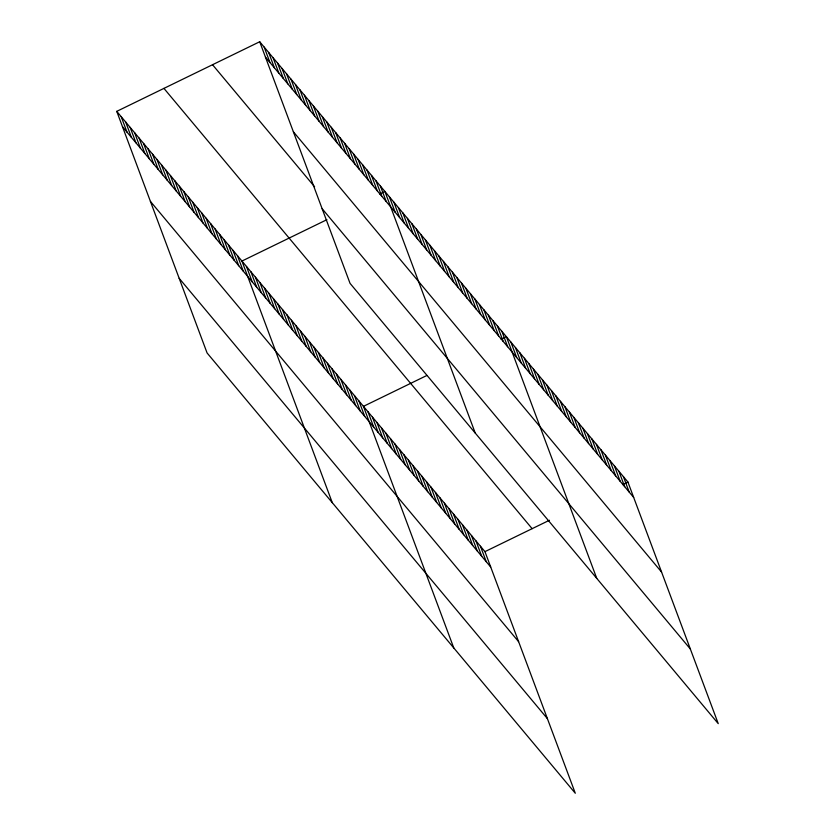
<?xml version="1.0" encoding="UTF-8"?>
<svg xmlns="http://www.w3.org/2000/svg" width="835" height="835" viewBox="0 0 835 835"><rect width="100%" height="100%" fill="white"/><g stroke="black" fill="none" stroke-linecap="round" stroke-linejoin="round"><path stroke-width="1.25" d="M116.754 111.358L484.958 551.643L575.294 793.25L207.08 352.965L116.754 111.358L259.706 41.75L627.92 482.035L718.246 723.642L350.042 283.357L259.706 41.75M326.923 219.678L241.941 261.052L332.278 502.66M379.654 194.002L384.904 191.445L475.23 433.052M426.831 375.489L363.444 406.353L453.781 647.96M501.167 339.292L506.407 336.735L596.743 578.352M484.958 551.643L549.42 520.257M622.67 484.582L627.92 482.035M265.457 57.135L633.671 497.42M293.377 131.784L661.581 572.069M212.528 64.723L314.618 186.8M322.133 208.708L690.336 648.983M163.931 88.385L532.135 528.67M122.505 126.743L490.709 567.028M150.415 201.402L518.618 641.677M179.17 278.316L547.374 718.601M623.421 476.649L629.172 492.034M618.912 471.274L624.663 486.659M614.414 465.888L620.165 481.273M609.915 460.513L615.666 475.887M605.417 455.127L611.168 470.512M600.918 449.741L606.669 465.126M596.42 444.366L602.171 459.751M591.911 438.98L597.662 454.365M587.412 433.605L593.163 448.99M582.913 428.219L588.665 443.604M578.415 422.844L584.166 438.218M573.916 417.458L579.667 432.843M569.418 412.072L575.169 427.457M564.909 406.697L570.66 422.082M560.41 401.311L566.161 416.696M555.912 395.936L561.663 411.321M551.413 390.55L557.164 405.935M546.915 385.175L552.666 400.549M542.416 379.789L548.167 395.174M537.907 374.404L543.658 389.788M533.408 369.028L539.159 384.413M528.91 363.642L534.661 379.027M524.411 358.267L530.162 373.652M519.913 352.881L525.664 368.266M515.414 347.506L521.165 362.881M510.905 342.12L516.656 357.505M501.908 331.359L507.659 346.744M497.409 325.974L503.161 341.358M492.911 320.598L498.662 335.983M488.412 315.212L494.163 330.597M483.903 309.837L489.654 325.222M479.405 304.451L485.156 319.836M474.906 299.066L480.657 314.451M470.408 293.69L476.159 309.075M465.909 288.305L471.66 303.689M461.411 282.929L467.162 298.314M456.902 277.544L462.653 292.928M452.403 272.168L458.154 287.553M447.904 266.782L453.655 282.167M443.406 261.407L449.157 276.782M438.907 256.021L444.658 271.406M434.398 250.636L440.16 266.021M429.9 245.26L435.651 260.645M425.401 239.875L431.152 255.26M420.903 234.499L426.654 249.884M416.404 229.114L422.155 244.498M411.905 223.738L417.657 239.113M407.397 218.352L413.158 233.737M402.898 212.967L408.649 228.352M398.399 207.591L404.15 222.976M393.901 202.206L399.652 217.591M389.402 196.83L395.153 212.215M380.426 186.101L386.177 201.485M375.959 180.757L381.71 196.141M371.491 175.402L377.243 190.787M367.014 170.058L372.765 185.443M362.547 164.714L368.298 180.099M358.069 159.37L363.83 174.755M353.602 154.026L359.353 169.401M349.134 148.672L354.885 164.057M344.657 143.328L350.408 158.713M340.189 137.984L345.94 153.369M335.722 132.64L341.473 148.025M331.245 127.296L336.996 142.67M326.777 121.941L332.528 137.326M322.3 116.597L328.061 131.982M317.832 111.253L323.583 126.638M480.459 546.257L486.21 561.642M313.365 105.909L319.116 121.294M475.96 540.882L481.711 556.267M308.887 100.555L314.638 115.94M471.451 535.496L477.213 550.881M304.42 95.211L310.171 110.596M466.953 530.121L472.704 545.505M299.953 89.867L305.704 105.252M462.454 524.735L468.205 540.12M295.475 84.523L301.226 99.908M457.956 519.36L463.707 534.734M291.008 79.179L296.759 94.553M453.457 513.974L459.208 529.359M286.541 73.824L292.292 89.209M448.959 508.588L454.71 523.973M282.063 68.48L287.814 83.865M444.45 503.213L450.211 518.598M277.596 63.136L283.347 78.521M439.951 497.827L445.702 513.212M273.118 57.792L278.88 73.177M435.452 492.452L441.204 507.837M268.651 52.438L274.402 67.823M430.954 487.066L436.705 502.451M264.184 47.094L269.935 62.479M426.455 481.691L432.206 497.065M421.957 476.305L427.708 491.69M417.448 470.919L423.209 486.304M412.949 465.544L418.7 480.929M408.451 460.158L414.202 475.543M403.952 454.783L409.703 470.168M399.454 449.397L405.205 464.782M394.955 444.022L400.706 459.396M390.446 438.636L396.197 454.021M385.947 433.25L391.698 448.635M381.449 427.875L387.2 443.26M376.95 422.489L382.701 437.874M372.452 417.114L378.203 432.499M367.953 411.728L373.704 427.113M358.946 400.967L364.697 416.352M354.447 395.581L360.198 410.966M349.948 390.206L355.7 405.591M345.45 384.82L351.201 400.205M340.951 379.445L346.702 394.83M336.442 374.059L342.193 389.444M331.944 368.684L337.695 384.069M327.445 363.298L333.196 378.683M322.947 357.923L328.698 373.297M318.448 352.537L324.199 367.922M313.95 347.151L319.701 362.536M309.441 341.776L315.192 357.161M304.942 336.39L310.693 351.775M300.443 331.015L306.195 346.4M295.945 325.629L301.696 341.014M291.446 320.254L297.197 335.628M286.948 314.868L292.699 330.253M282.439 309.482L288.19 324.867M277.94 304.107L283.691 319.492M273.442 298.721L279.193 314.106M268.943 293.346L274.694 308.731M264.445 287.96L270.196 303.345M259.946 282.585L265.697 297.959M255.437 277.199L261.188 292.584M250.938 271.813L256.689 287.198M246.44 266.438L252.191 281.823M237.474 255.708L243.225 271.093M232.996 250.364L238.747 265.749M228.529 245.02L234.28 260.405M224.051 239.666L229.802 255.051M219.584 234.322L225.335 249.707M215.117 228.978L220.868 244.363M210.639 223.634L216.39 239.019M206.172 218.29L211.923 233.664M201.705 212.935L207.456 228.32M197.227 207.591L202.978 222.976M192.76 202.247L198.511 217.632M188.282 196.903L194.044 212.288M183.815 191.549L189.566 206.934M179.348 186.205L185.099 201.59M174.87 180.861L180.621 196.246M170.403 175.517L176.154 190.902M165.935 170.173L171.686 185.547M161.458 164.819L167.209 180.203M156.99 159.475L162.741 174.859M152.523 154.131L158.274 169.515M148.046 148.787L153.797 164.171M143.578 143.432L149.329 158.817M139.101 138.088L144.852 153.473M134.633 132.744L140.384 148.129M130.166 127.4L135.917 142.785M125.688 122.056L131.439 137.441M121.221 116.702L126.972 132.087"/></g></svg>
